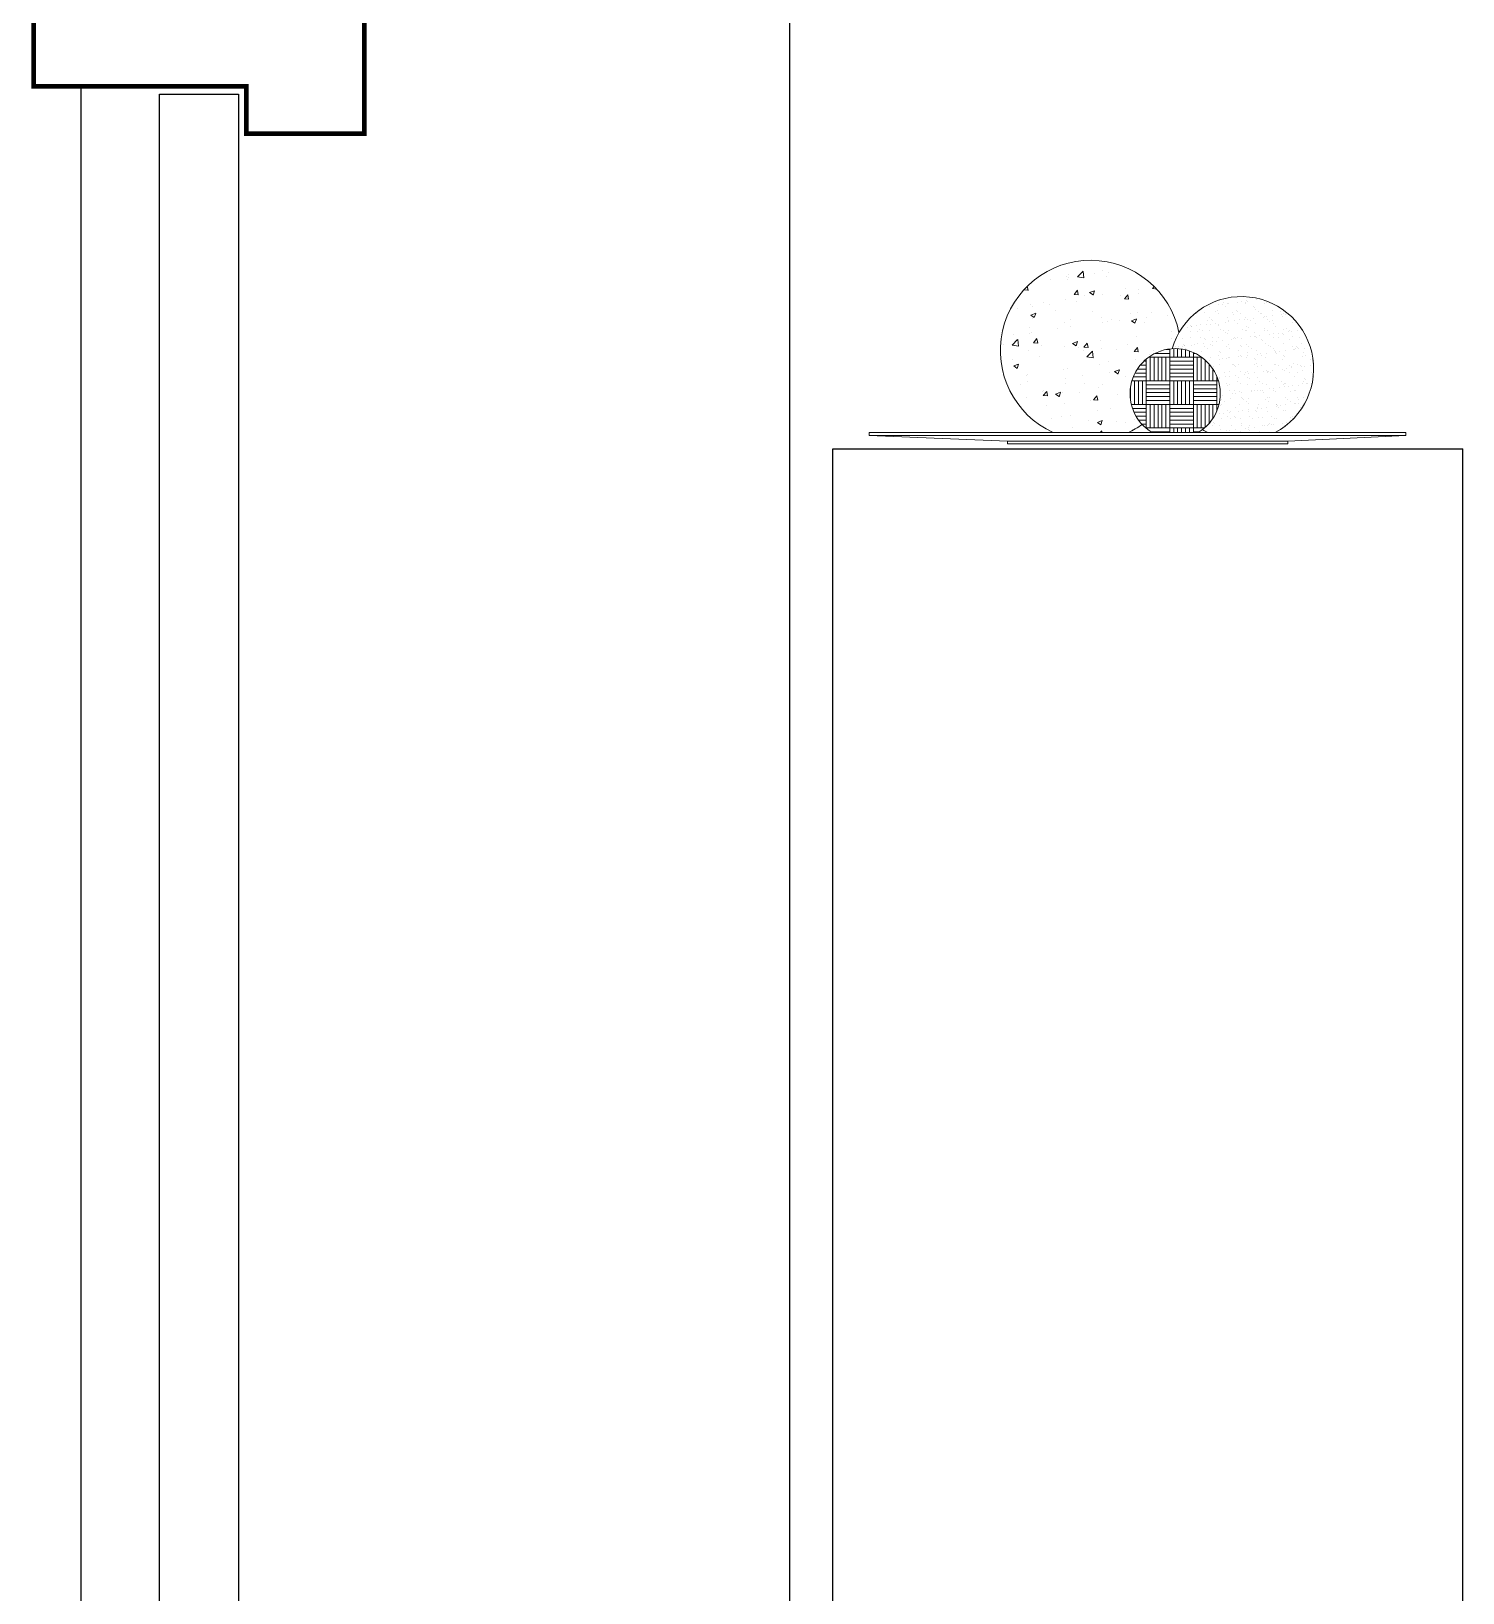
# Model space of a CAD drawing. Header units: inches. Extents: x 0.9 to 45.9, y 0.4 to 30.4.
# Drawn here: x 24.353 to 25.262, y 3.676 to 4.667 of the extents above; entities that cross this region are included whole.
import ezdxf

# ---------------------------------------------------------------- set-up
doc = ezdxf.new("R2010")
doc.units = ezdxf.units.IN
doc.header["$MEASUREMENT"] = 0
for name, color, linetype in [('MADERA', 29, 'Continuous'), ('MUEBLES', 8, 'Continuous'), ('MUROS', 9, 'Continuous')]:
    doc.layers.add(name, color=color, linetype=linetype)

# ---------------------------------------------------------------- blocks, each defined once
blk = doc.blocks.new('DUDJDDFG')
at = {"color": 34}
for p, q in [((1869.27337, 921.40012, -0.00467), (1869.27337, 923.52512, -0.00467)), ((1869.27337, 923.52512, -0.00467), (1869.32337, 923.52512, -0.00467)), ((1869.32337, 923.52512, -0.00467), (1869.32337, 921.40012, -0.00467)), ((1869.27337, 922.48701, -0.00467), (1869.26704, 922.48701, -0.00467)), ((1869.26704, 922.48701, -0.00467), (1869.26704, 922.41323, -0.00467)), ((1869.27337, 922.48701, -0.00467), (1869.27337, 922.41323, -0.00467)), ((1869.32337, 922.48701, -0.00467), (1869.32969, 922.48701, -0.00467)), ((1869.32337, 922.48701, -0.00467), (1869.32337, 922.41323, -0.00467)), ((1869.32969, 922.48701, -0.00467), (1869.32969, 922.41323, -0.00467)), ((1869.21328, 922.47911, -0.00467), (1869.21328, 922.42113, -0.00467)), ((1869.25123, 922.47379, -0.00467), (1869.21328, 922.47911, -0.00467)), ((1869.25123, 922.47379, -0.00467), (1869.25123, 922.42645, -0.00467)), ((1869.3455, 922.47379, -0.00467), (1869.38345, 922.47911, -0.00467)), ((1869.3455, 922.47379, -0.00467), (1869.3455, 922.42645, -0.00467)), ((1869.38345, 922.47911, -0.00467), (1869.38345, 922.42113, -0.00467)), ((1869.21106, 922.4619, -0.00467), (1869.21106, 922.43834, -0.00467)), ((1869.21328, 922.4619, -0.00467), (1869.21106, 922.4619, -0.00467)), ((1869.26248, 922.43974, -0.00467), (1869.26248, 922.4605, -0.00467)), ((1869.33425, 922.43974, -0.00467), (1869.33425, 922.4605, -0.00467)), ((1869.38345, 922.4619, -0.00467), (1869.38568, 922.4619, -0.00467)), ((1869.38568, 922.4619, -0.00467), (1869.38568, 922.43834, -0.00467)), ((1869.26248, 922.45908, -0.00467), (1869.25123, 922.45908, -0.00467)), ((1869.33425, 922.45908, -0.00467), (1869.3455, 922.45908, -0.00467)), ((1869.26248, 922.44116, -0.00467), (1869.25123, 922.44116, -0.00467)), ((1869.33425, 922.44116, -0.00467), (1869.3455, 922.44116, -0.00467)), ((1869.21328, 922.43834, -0.00467), (1869.21106, 922.43834, -0.00467)), ((1869.38345, 922.43834, -0.00467), (1869.38568, 922.43834, -0.00467)), ((1869.25123, 922.42645, -0.00467), (1869.21328, 922.42113, -0.00467)), ((1869.3455, 922.42645, -0.00467), (1869.38345, 922.42113, -0.00467)), ((1869.27337, 922.41323, -0.00467), (1869.26704, 922.41323, -0.00467)), ((1869.32337, 922.41323, -0.00467), (1869.32969, 922.41323, -0.00467))]:
    blk.add_line(p, q, dxfattribs=at)
for centre, start, end in [((1869.26286, 922.46472, -0.00467), 264.85268, 9.81939), ((1869.33387, 922.46472, -0.00467), 170.18061, 275.14732), ((1869.26286, 922.43552, -0.00467), 350.18061, 95.14732), ((1869.33387, 922.43552, -0.00467), 84.85268, 189.81939)]:
    blk.add_arc(centre, 0.00424, start, end, dxfattribs=at)

msp = doc.modelspace()

# ---------------------------------------------------------------- linework, layer by layer
at = {"color": 34}
for p, q in [((24.86232, 2.55237, -0.074), (24.86232, 4.40237, -0.074)), ((24.86232, 4.40237, -0.074), (25.26232, 4.40237, -0.074)), ((25.26232, 2.55237, -0.074), (25.26232, 4.40237, -0.074))]:
    msp.add_line(p, q, dxfattribs=at)
at = {"layer": 'MADERA', "lineweight": -2, "const_width": 0.003, "elevation": -0.07868}
msp.add_lwpolyline([(24.53489, 4.70237), (24.56489, 4.70237), (24.56489, 4.60237), (24.48989, 4.60237), (24.48989, 4.63237), (24.35489, 4.63237), (24.35489, 4.70237), (24.53489, 4.70237)], dxfattribs=at)
at = {"layer": 'MUEBLES', "lineweight": 0}
for p, q in [((25.01075, 4.51186, -0.074), (25.01075, 4.51186, -0.074)), ((25.01175, 4.51136, -0.074), (25.01175, 4.51136, -0.074)), ((25.01223, 4.51297, -0.074), (25.01223, 4.51297, -0.074)), ((25.0178, 4.51142, -0.074), (25.02127, 4.51503, -0.074)), ((25.0178, 4.51142, -0.074), (25.02176, 4.51081, -0.074)), ((25.02178, 4.51074, -0.074), (25.02129, 4.51496, -0.074)), ((25.0286, 4.51358, -0.074), (25.0286, 4.51358, -0.074)), ((25.03386, 4.5152, -0.074), (25.03386, 4.5152, -0.074)), ((25.03598, 4.51197, -0.074), (25.03598, 4.51197, -0.074)), ((25.03733, 4.51413, -0.074), (25.03733, 4.51413, -0.074)), ((25.05973, 4.51096, -0.074), (25.05973, 4.51096, -0.074)), ((24.98364, 4.50314, -0.074), (24.9843, 4.50393, -0.074)), ((24.98364, 4.50314, -0.074), (24.9863, 4.50291, -0.074)), ((24.98632, 4.50283, -0.074), (24.98583, 4.50549, -0.074)), ((25.00061, 4.5099, -0.074), (25.00061, 4.5099, -0.074)), ((25.01139, 4.50968, -0.074), (25.01139, 4.50968, -0.074)), ((25.01554, 4.50035, -0.074), (25.01769, 4.50291, -0.074)), ((25.01554, 4.50035, -0.074), (25.0182, 4.50012, -0.074)), ((25.01822, 4.50004, -0.074), (25.01771, 4.50283, -0.074)), ((25.02541, 4.50149, -0.074), (25.02852, 4.50268, -0.074)), ((25.02541, 4.50149, -0.074), (25.02762, 4.49999, -0.074)), ((25.02764, 4.49992, -0.074), (25.02854, 4.50261, -0.074)), ((25.03332, 4.50039, -0.074), (25.03332, 4.50039, -0.074)), ((25.04745, 4.49756, -0.074), (25.04959, 4.50011, -0.074)), ((25.04799, 4.50436, -0.074), (25.04799, 4.50436, -0.074)), ((25.05613, 4.5012, -0.074), (25.05613, 4.5012, -0.074)), ((25.05616, 4.50352, -0.074), (25.05616, 4.50352, -0.074)), ((25.06528, 4.50406, -0.074), (25.06644, 4.50527, -0.074)), ((25.06528, 4.50406, -0.074), (25.06803, 4.50363, -0.074)), ((24.97982, 4.49124, -0.074), (24.97982, 4.49124, -0.074)), ((24.98775, 4.49421, -0.074), (24.98775, 4.49421, -0.074)), ((24.98891, 4.49235, -0.074), (24.98891, 4.49235, -0.074)), ((24.9961, 4.49546, -0.074), (24.9961, 4.49546, -0.074)), ((25.00005, 4.49382, -0.074), (25.00005, 4.49382, -0.074)), ((25.00357, 4.49024, -0.074), (25.00357, 4.49024, -0.074)), ((25.01021, 4.49705, -0.074), (25.01021, 4.49705, -0.074)), ((25.0169, 4.49604, -0.074), (25.0169, 4.49604, -0.074)), ((25.02205, 4.49991, -0.074), (25.02205, 4.49991, -0.074)), ((25.04499, 4.49973, -0.074), (25.04499, 4.49973, -0.074)), ((25.04745, 4.49756, -0.074), (25.05011, 4.49733, -0.074)), ((25.05013, 4.49725, -0.074), (25.04961, 4.50004, -0.074)), ((25.10139, 4.4929, -0.074), (25.10139, 4.4929, -0.074)), ((25.10743, 4.49369, -0.074), (25.10743, 4.49369, -0.074)), ((25.10777, 4.4962, -0.074), (25.10777, 4.4962, -0.074)), ((25.10974, 4.494, -0.074), (25.10974, 4.494, -0.074)), ((25.11021, 4.49509, -0.074), (25.11021, 4.49509, -0.074)), ((25.11164, 4.49266, -0.074), (25.11164, 4.49266, -0.074)), ((25.11277, 4.49448, -0.074), (25.11277, 4.49448, -0.074)), ((25.11336, 4.49447, -0.074), (25.11336, 4.49447, -0.074)), ((25.11879, 4.49031, -0.074), (25.11879, 4.49031, -0.074)), ((25.1194, 4.49527, -0.074), (25.1194, 4.49527, -0.074)), ((25.12172, 4.49557, -0.074), (25.12172, 4.49557, -0.074)), ((25.12407, 4.49512, -0.074), (25.12407, 4.49512, -0.074)), ((25.12415, 4.49443, -0.074), (25.12415, 4.49443, -0.074)), ((25.12501, 4.49656, -0.074), (25.12501, 4.49656, -0.074)), ((25.12533, 4.49605, -0.074), (25.12533, 4.49605, -0.074)), ((25.12944, 4.4925, -0.074), (25.12944, 4.4925, -0.074)), ((25.13026, 4.49175, -0.074), (25.13026, 4.49175, -0.074)), ((25.13043, 4.49046, -0.074), (25.13043, 4.49046, -0.074)), ((25.13138, 4.49684, -0.074), (25.13138, 4.49684, -0.074)), ((25.13369, 4.49715, -0.074), (25.13369, 4.49715, -0.074)), ((25.13617, 4.49486, -0.074), (25.13617, 4.49486, -0.074)), ((25.13792, 4.49515, -0.074), (25.13792, 4.49515, -0.074)), ((25.14181, 4.49041, -0.074), (25.14181, 4.49041, -0.074)), ((24.98803, 4.48714, -0.074), (24.99114, 4.48833, -0.074)), ((24.98803, 4.48714, -0.074), (24.99024, 4.48565, -0.074)), ((24.9892, 4.48527, -0.074), (24.9892, 4.48527, -0.074)), ((24.99026, 4.48557, -0.074), (24.99116, 4.48826, -0.074)), ((25.00967, 4.48225, -0.074), (25.00967, 4.48225, -0.074)), ((25.01295, 4.48426, -0.074), (25.01295, 4.48426, -0.074)), ((25.02732, 4.48924, -0.074), (25.02732, 4.48924, -0.074)), ((25.03278, 4.48558, -0.074), (25.03278, 4.48558, -0.074)), ((25.03329, 4.48219, -0.074), (25.03329, 4.48219, -0.074)), ((25.0367, 4.48326, -0.074), (25.0367, 4.48326, -0.074)), ((25.03904, 4.48434, -0.074), (25.03904, 4.48434, -0.074)), ((25.04442, 4.48366, -0.074), (25.04442, 4.48366, -0.074)), ((25.05106, 4.48823, -0.074), (25.05106, 4.48823, -0.074)), ((25.05196, 4.48358, -0.074), (25.05507, 4.48477, -0.074)), ((25.05196, 4.48358, -0.074), (25.05417, 4.48208, -0.074)), ((25.05419, 4.48201, -0.074), (25.05509, 4.4847, -0.074)), ((25.05562, 4.48871, -0.074), (25.05562, 4.48871, -0.074)), ((25.06044, 4.48226, -0.074), (25.06044, 4.48226, -0.074)), ((25.06127, 4.48587, -0.074), (25.06127, 4.48587, -0.074)), ((25.06498, 4.48879, -0.074), (25.06498, 4.48879, -0.074)), ((25.07481, 4.48723, -0.074), (25.07481, 4.48723, -0.074)), ((25.08932, 4.48079, -0.074), (25.08932, 4.48079, -0.074)), ((25.08939, 4.48533, -0.074), (25.08939, 4.48533, -0.074)), ((25.0932, 4.48823, -0.074), (25.0932, 4.48823, -0.074)), ((25.09351, 4.48034, -0.074), (25.09351, 4.48034, -0.074)), ((25.09539, 4.48993, -0.074), (25.09539, 4.48993, -0.074)), ((25.09567, 4.48136, -0.074), (25.09567, 4.48136, -0.074)), ((25.09827, 4.48875, -0.074), (25.09827, 4.48875, -0.074)), ((25.09956, 4.48114, -0.074), (25.09956, 4.48114, -0.074)), ((25.09995, 4.48393, -0.074), (25.09995, 4.48393, -0.074)), ((25.10141, 4.48576, -0.074), (25.10141, 4.48576, -0.074)), ((25.10187, 4.48144, -0.074), (25.10187, 4.48144, -0.074)), ((25.1027, 4.4847, -0.074), (25.1027, 4.4847, -0.074)), ((25.10352, 4.48394, -0.074), (25.10352, 4.48394, -0.074)), ((25.10518, 4.48945, -0.074), (25.10518, 4.48945, -0.074)), ((25.10549, 4.48192, -0.074), (25.10549, 4.48192, -0.074)), ((25.10677, 4.48988, -0.074), (25.10677, 4.48988, -0.074)), ((25.10705, 4.48826, -0.074), (25.10705, 4.48826, -0.074)), ((25.10705, 4.48131, -0.074), (25.10705, 4.48131, -0.074)), ((25.10739, 4.4804, -0.074), (25.10739, 4.4804, -0.074)), ((25.11153, 4.48271, -0.074), (25.11153, 4.48271, -0.074)), ((25.11305, 4.48591, -0.074), (25.11305, 4.48591, -0.074)), ((25.11381, 4.48396, -0.074), (25.11381, 4.48396, -0.074)), ((25.11384, 4.48302, -0.074), (25.11384, 4.48302, -0.074)), ((25.11607, 4.4886, -0.074), (25.11607, 4.4886, -0.074)), ((25.11689, 4.48785, -0.074), (25.11689, 4.48785, -0.074)), ((25.11746, 4.48349, -0.074), (25.11746, 4.48349, -0.074)), ((25.11903, 4.48948, -0.074), (25.11903, 4.48948, -0.074)), ((25.11907, 4.48174, -0.074), (25.11907, 4.48174, -0.074)), ((25.12076, 4.4843, -0.074), (25.12076, 4.4843, -0.074)), ((25.12091, 4.48828, -0.074), (25.12091, 4.48828, -0.074)), ((25.1235, 4.48429, -0.074), (25.1235, 4.48429, -0.074)), ((25.12443, 4.48586, -0.074), (25.12443, 4.48586, -0.074)), ((25.12582, 4.48459, -0.074), (25.12582, 4.48459, -0.074)), ((25.12766, 4.48398, -0.074), (25.12766, 4.48398, -0.074)), ((25.12944, 4.48507, -0.074), (25.12944, 4.48507, -0.074)), ((25.13071, 4.48189, -0.074), (25.13071, 4.48189, -0.074)), ((25.13288, 4.4895, -0.074), (25.13288, 4.4895, -0.074)), ((25.13413, 4.48821, -0.074), (25.13413, 4.48821, -0.074)), ((25.13476, 4.48831, -0.074), (25.13476, 4.48831, -0.074)), ((25.13548, 4.48587, -0.074), (25.13548, 4.48587, -0.074)), ((25.13645, 4.48629, -0.074), (25.13645, 4.48629, -0.074)), ((25.13779, 4.48617, -0.074), (25.13779, 4.48617, -0.074)), ((25.13856, 4.48415, -0.074), (25.13856, 4.48415, -0.074)), ((25.13938, 4.4834, -0.074), (25.13938, 4.4834, -0.074)), ((25.14141, 4.48665, -0.074), (25.14141, 4.48665, -0.074)), ((25.14151, 4.48401, -0.074), (25.14151, 4.48401, -0.074)), ((25.14209, 4.48183, -0.074), (25.14209, 4.48183, -0.074)), ((25.14673, 4.48953, -0.074), (25.14673, 4.48953, -0.074)), ((25.14745, 4.48744, -0.074), (25.14745, 4.48744, -0.074)), ((25.14809, 4.48644, -0.074), (25.14809, 4.48644, -0.074)), ((25.14861, 4.48833, -0.074), (25.14861, 4.48833, -0.074)), ((25.14977, 4.48775, -0.074), (25.14977, 4.48775, -0.074)), ((25.15411, 4.48227, -0.074), (25.15411, 4.48227, -0.074)), ((25.15536, 4.48403, -0.074), (25.15536, 4.48403, -0.074)), ((24.97622, 4.46809, -0.074), (24.97969, 4.4717, -0.074)), ((24.97721, 4.47481, -0.074), (24.97721, 4.47481, -0.074)), ((24.9802, 4.46741, -0.074), (24.97971, 4.47163, -0.074)), ((24.98715, 4.47544, -0.074), (24.98715, 4.47544, -0.074)), ((24.9872, 4.4794, -0.074), (24.9872, 4.4794, -0.074)), ((24.98835, 4.47627, -0.074), (24.98835, 4.47627, -0.074)), ((24.98981, 4.46968, -0.074), (24.99195, 4.47224, -0.074)), ((24.99249, 4.46937, -0.074), (24.99197, 4.47216, -0.074)), ((25.00519, 4.47849, -0.074), (25.00519, 4.47849, -0.074)), ((25.01309, 4.47989, -0.074), (25.01309, 4.47989, -0.074)), ((25.01458, 4.46923, -0.074), (25.0177, 4.47042, -0.074)), ((25.03224, 4.47077, -0.074), (25.03224, 4.47077, -0.074)), ((25.05508, 4.47391, -0.074), (25.05508, 4.47391, -0.074)), ((25.07754, 4.47675, -0.074), (25.07754, 4.47675, -0.074)), ((25.07766, 4.47203, -0.074), (25.07766, 4.47203, -0.074)), ((25.08064, 4.47259, -0.074), (25.08064, 4.47259, -0.074)), ((25.08294, 4.47707, -0.074), (25.08294, 4.47707, -0.074)), ((25.08431, 4.47264, -0.074), (25.08431, 4.47264, -0.074)), ((25.08758, 4.47956, -0.074), (25.08758, 4.47956, -0.074)), ((25.08967, 4.47676, -0.074), (25.08967, 4.47676, -0.074)), ((25.08969, 4.47277, -0.074), (25.08969, 4.47277, -0.074)), ((25.0899, 4.47987, -0.074), (25.0899, 4.47987, -0.074)), ((25.09014, 4.48004, -0.074), (25.09014, 4.48004, -0.074)), ((25.09401, 4.47649, -0.074), (25.09401, 4.47649, -0.074)), ((25.09492, 4.47829, -0.074), (25.09492, 4.47829, -0.074)), ((25.09595, 4.47279, -0.074), (25.09595, 4.47279, -0.074)), ((25.09679, 4.47709, -0.074), (25.09679, 4.47709, -0.074)), ((25.09844, 4.47244, -0.074), (25.09844, 4.47244, -0.074)), ((25.09926, 4.47169, -0.074), (25.09926, 4.47169, -0.074)), ((25.10169, 4.47719, -0.074), (25.10169, 4.47719, -0.074)), ((25.10355, 4.47279, -0.074), (25.10355, 4.47279, -0.074)), ((25.10597, 4.47046, -0.074), (25.10597, 4.47046, -0.074)), ((25.10733, 4.47274, -0.074), (25.10733, 4.47274, -0.074)), ((25.10877, 4.47831, -0.074), (25.10877, 4.47831, -0.074)), ((25.10959, 4.47094, -0.074), (25.10959, 4.47094, -0.074)), ((25.11064, 4.47712, -0.074), (25.11064, 4.47712, -0.074)), ((25.11181, 4.47634, -0.074), (25.11181, 4.47634, -0.074)), ((25.11263, 4.47559, -0.074), (25.11263, 4.47559, -0.074)), ((25.11333, 4.47734, -0.074), (25.11333, 4.47734, -0.074)), ((25.11563, 4.47174, -0.074), (25.11563, 4.47174, -0.074)), ((25.1165, 4.47204, -0.074), (25.1165, 4.47204, -0.074)), ((25.1174, 4.47282, -0.074), (25.1174, 4.47282, -0.074)), ((25.11795, 4.47204, -0.074), (25.11795, 4.47204, -0.074)), ((25.11935, 4.47317, -0.074), (25.11935, 4.47317, -0.074)), ((25.12156, 4.47252, -0.074), (25.12156, 4.47252, -0.074)), ((25.12262, 4.47834, -0.074), (25.12262, 4.47834, -0.074)), ((25.1245, 4.47714, -0.074), (25.1245, 4.47714, -0.074)), ((25.12471, 4.47729, -0.074), (25.12471, 4.47729, -0.074)), ((25.12519, 4.48025, -0.074), (25.12519, 4.48025, -0.074)), ((25.12601, 4.47949, -0.074), (25.12601, 4.47949, -0.074)), ((25.1276, 4.47331, -0.074), (25.1276, 4.47331, -0.074)), ((25.12988, 4.47595, -0.074), (25.12988, 4.47595, -0.074)), ((25.12992, 4.47362, -0.074), (25.12992, 4.47362, -0.074)), ((25.13099, 4.47332, -0.074), (25.13099, 4.47332, -0.074)), ((25.13125, 4.47284, -0.074), (25.13125, 4.47284, -0.074)), ((25.13354, 4.47409, -0.074), (25.13354, 4.47409, -0.074)), ((25.1343, 4.47189, -0.074), (25.1343, 4.47189, -0.074)), ((25.13512, 4.47114, -0.074), (25.13512, 4.47114, -0.074)), ((25.13647, 4.47836, -0.074), (25.13647, 4.47836, -0.074)), ((25.13673, 4.47772, -0.074), (25.13673, 4.47772, -0.074)), ((25.13835, 4.47717, -0.074), (25.13835, 4.47717, -0.074)), ((25.13958, 4.47489, -0.074), (25.13958, 4.47489, -0.074)), ((25.14189, 4.47519, -0.074), (25.14189, 4.47519, -0.074)), ((25.14237, 4.47326, -0.074), (25.14237, 4.47326, -0.074)), ((25.14325, 4.47985, -0.074), (25.14325, 4.47985, -0.074)), ((25.1451, 4.47287, -0.074), (25.1451, 4.47287, -0.074)), ((25.14551, 4.47567, -0.074), (25.14551, 4.47567, -0.074)), ((25.14768, 4.4758, -0.074), (25.14768, 4.4758, -0.074)), ((25.14837, 4.47787, -0.074), (25.14837, 4.47787, -0.074)), ((25.1485, 4.47504, -0.074), (25.1485, 4.47504, -0.074)), ((25.15033, 4.47839, -0.074), (25.15033, 4.47839, -0.074)), ((25.15155, 4.47647, -0.074), (25.15155, 4.47647, -0.074)), ((25.1522, 4.47719, -0.074), (25.1522, 4.47719, -0.074)), ((25.15237, 4.4715, -0.074), (25.15237, 4.4715, -0.074)), ((25.15387, 4.47677, -0.074), (25.15387, 4.47677, -0.074)), ((25.15439, 4.4737, -0.074), (25.15439, 4.4737, -0.074)), ((25.15748, 4.47725, -0.074), (25.15748, 4.47725, -0.074)), ((25.15896, 4.47289, -0.074), (25.15896, 4.47289, -0.074)), ((25.15975, 4.47781, -0.074), (25.15975, 4.47781, -0.074)), ((24.97097, 4.46863, -0.074), (24.97097, 4.46863, -0.074)), ((24.97622, 4.46809, -0.074), (24.98018, 4.46747, -0.074)), ((24.98666, 4.46459, -0.074), (24.98666, 4.46459, -0.074)), ((24.98981, 4.46968, -0.074), (24.99247, 4.46945, -0.074)), ((24.99349, 4.46095, -0.074), (24.99349, 4.46095, -0.074)), ((24.99472, 4.46763, -0.074), (24.99472, 4.46763, -0.074)), ((25.00913, 4.46744, -0.074), (25.00913, 4.46744, -0.074)), ((25.01458, 4.46923, -0.074), (25.01679, 4.46774, -0.074)), ((25.01682, 4.46766, -0.074), (25.01772, 4.47035, -0.074)), ((25.01847, 4.46663, -0.074), (25.01847, 4.46663, -0.074)), ((25.02158, 4.46464, -0.074), (25.02158, 4.46464, -0.074)), ((25.02171, 4.46689, -0.074), (25.02386, 4.46945, -0.074)), ((25.02171, 4.46689, -0.074), (25.02437, 4.46666, -0.074)), ((25.0237, 4.46072, -0.074), (25.02716, 4.46434, -0.074)), ((25.0237, 4.46072, -0.074), (25.02765, 4.46011, -0.074)), ((25.02439, 4.46658, -0.074), (25.02388, 4.46937, -0.074)), ((25.02768, 4.46004, -0.074), (25.02718, 4.46427, -0.074)), ((25.03272, 4.46611, -0.074), (25.03272, 4.46611, -0.074)), ((25.04221, 4.46562, -0.074), (25.04221, 4.46562, -0.074)), ((25.04957, 4.46833, -0.074), (25.04957, 4.46833, -0.074)), ((25.05362, 4.4641, -0.074), (25.05577, 4.46665, -0.074)), ((25.05362, 4.4641, -0.074), (25.05628, 4.46387, -0.074)), ((25.0563, 4.46379, -0.074), (25.05579, 4.46658, -0.074)), ((25.06314, 4.46225, -0.074), (25.06314, 4.46225, -0.074)), ((25.06596, 4.46462, -0.074), (25.06596, 4.46462, -0.074)), ((25.06683, 4.46287, -0.074), (25.07631, 4.46287, -0.074)), ((25.07405, 4.46536, -0.074), (25.07631, 4.46536, -0.074)), ((25.07631, 4.46038, -0.074), (25.07631, 4.46572, -0.074)), ((25.07858, 4.46824, -0.074), (25.07858, 4.46824, -0.074)), ((25.0788, 4.46038, -0.074), (25.0788, 4.46591, -0.074)), ((25.07971, 4.46701, -0.074), (25.07971, 4.46701, -0.074)), ((25.08129, 4.46038, -0.074), (25.08129, 4.46588, -0.074)), ((25.08202, 4.46731, -0.074), (25.08202, 4.46731, -0.074)), ((25.08378, 4.46038, -0.074), (25.08378, 4.46563, -0.074)), ((25.08466, 4.46712, -0.074), (25.08466, 4.46712, -0.074)), ((25.08507, 4.46853, -0.074), (25.08507, 4.46853, -0.074)), ((25.08564, 4.46779, -0.074), (25.08564, 4.46779, -0.074)), ((25.08589, 4.46778, -0.074), (25.08589, 4.46778, -0.074)), ((25.08627, 4.46038, -0.074), (25.08627, 4.46516, -0.074)), ((25.08653, 4.46593, -0.074), (25.08653, 4.46593, -0.074)), ((25.08877, 4.46038, -0.074), (25.08877, 4.46445, -0.074)), ((25.08976, 4.46424, -0.074), (25.08976, 4.46424, -0.074)), ((25.08995, 4.46819, -0.074), (25.08995, 4.46819, -0.074)), ((25.09126, 4.46038, -0.074), (25.09126, 4.46349, -0.074)), ((25.09126, 4.46287, -0.074), (25.09256, 4.46287, -0.074)), ((25.09168, 4.46858, -0.074), (25.09168, 4.46858, -0.074)), ((25.094, 4.46889, -0.074), (25.094, 4.46889, -0.074)), ((25.09623, 4.46422, -0.074), (25.09623, 4.46422, -0.074)), ((25.09761, 4.46936, -0.074), (25.09761, 4.46936, -0.074)), ((25.09851, 4.46715, -0.074), (25.09851, 4.46715, -0.074)), ((25.10038, 4.46595, -0.074), (25.10038, 4.46595, -0.074)), ((25.10197, 4.46862, -0.074), (25.10197, 4.46862, -0.074)), ((25.10313, 4.46814, -0.074), (25.10313, 4.46814, -0.074)), ((25.10366, 4.47016, -0.074), (25.10366, 4.47016, -0.074)), ((25.10714, 4.46165, -0.074), (25.10714, 4.46165, -0.074)), ((25.10756, 4.46408, -0.074), (25.10756, 4.46408, -0.074)), ((25.10761, 4.46417, -0.074), (25.10761, 4.46417, -0.074)), ((25.10838, 4.46333, -0.074), (25.10838, 4.46333, -0.074)), ((25.11236, 4.46717, -0.074), (25.11236, 4.46717, -0.074)), ((25.11361, 4.46877, -0.074), (25.11361, 4.46877, -0.074)), ((25.11424, 4.46598, -0.074), (25.11424, 4.46598, -0.074)), ((25.11963, 4.4646, -0.074), (25.11963, 4.4646, -0.074)), ((25.11973, 4.46076, -0.074), (25.11973, 4.46076, -0.074)), ((25.12093, 4.46799, -0.074), (25.12093, 4.46799, -0.074)), ((25.12099, 4.46168, -0.074), (25.12099, 4.46168, -0.074)), ((25.12175, 4.46724, -0.074), (25.12175, 4.46724, -0.074)), ((25.12205, 4.46106, -0.074), (25.12205, 4.46106, -0.074)), ((25.12499, 4.46871, -0.074), (25.12499, 4.46871, -0.074)), ((25.12562, 4.46369, -0.074), (25.12562, 4.46369, -0.074)), ((25.12566, 4.46154, -0.074), (25.12566, 4.46154, -0.074)), ((25.12621, 4.4672, -0.074), (25.12621, 4.4672, -0.074)), ((25.12809, 4.466, -0.074), (25.12809, 4.466, -0.074)), ((25.13127, 4.46475, -0.074), (25.13127, 4.46475, -0.074)), ((25.13171, 4.46233, -0.074), (25.13171, 4.46233, -0.074)), ((25.13402, 4.46264, -0.074), (25.13402, 4.46264, -0.074)), ((25.13484, 4.4617, -0.074), (25.13484, 4.4617, -0.074)), ((25.13701, 4.46915, -0.074), (25.13701, 4.46915, -0.074)), ((25.13729, 4.46058, -0.074), (25.13729, 4.46058, -0.074)), ((25.13764, 4.46312, -0.074), (25.13764, 4.46312, -0.074)), ((25.13899, 4.46759, -0.074), (25.13899, 4.46759, -0.074)), ((25.14007, 4.46722, -0.074), (25.14007, 4.46722, -0.074)), ((25.14194, 4.46603, -0.074), (25.14194, 4.46603, -0.074)), ((25.14265, 4.46469, -0.074), (25.14265, 4.46469, -0.074)), ((25.14342, 4.46354, -0.074), (25.14342, 4.46354, -0.074)), ((25.14368, 4.46391, -0.074), (25.14368, 4.46391, -0.074)), ((25.14424, 4.46278, -0.074), (25.14424, 4.46278, -0.074)), ((25.146, 4.46422, -0.074), (25.146, 4.46422, -0.074)), ((25.14865, 4.4693, -0.074), (25.14865, 4.4693, -0.074)), ((25.1487, 4.46173, -0.074), (25.1487, 4.46173, -0.074)), ((25.14893, 4.46072, -0.074), (25.14893, 4.46072, -0.074)), ((25.14961, 4.46469, -0.074), (25.14961, 4.46469, -0.074)), ((25.15392, 4.46725, -0.074), (25.15392, 4.46725, -0.074)), ((25.15467, 4.46512, -0.074), (25.15467, 4.46512, -0.074)), ((25.15565, 4.46549, -0.074), (25.15565, 4.46549, -0.074)), ((25.1558, 4.46606, -0.074), (25.1558, 4.46606, -0.074)), ((25.15679, 4.46744, -0.074), (25.15679, 4.46744, -0.074)), ((25.15761, 4.46669, -0.074), (25.15761, 4.46669, -0.074)), ((25.15797, 4.46579, -0.074), (25.15797, 4.46579, -0.074)), ((25.16003, 4.46924, -0.074), (25.16003, 4.46924, -0.074)), ((25.16031, 4.46067, -0.074), (25.16031, 4.46067, -0.074)), ((25.16148, 4.46314, -0.074), (25.16148, 4.46314, -0.074)), ((25.16159, 4.46627, -0.074), (25.16159, 4.46627, -0.074)), ((25.16255, 4.46175, -0.074), (25.16255, 4.46175, -0.074)), ((24.97664, 4.45873, -0.074), (24.97664, 4.45873, -0.074)), ((24.97721, 4.45488, -0.074), (24.98032, 4.45608, -0.074)), ((24.97721, 4.45488, -0.074), (24.97942, 4.45339, -0.074)), ((24.97944, 4.45331, -0.074), (24.98034, 4.456, -0.074)), ((25.00859, 4.45263, -0.074), (25.00859, 4.45263, -0.074)), ((25.01126, 4.45335, -0.074), (25.01126, 4.45335, -0.074)), ((25.0317, 4.45597, -0.074), (25.0317, 4.45597, -0.074)), ((25.0372, 4.4578, -0.074), (25.0372, 4.4578, -0.074)), ((25.03787, 4.45078, -0.074), (25.03787, 4.45078, -0.074)), ((25.04113, 4.45132, -0.074), (25.04425, 4.45251, -0.074)), ((25.04113, 4.45132, -0.074), (25.04335, 4.44983, -0.074)), ((25.04337, 4.44975, -0.074), (25.04427, 4.45244, -0.074)), ((25.05453, 4.4591, -0.074), (25.05453, 4.4591, -0.074)), ((25.0557, 4.4529, -0.074), (25.06136, 4.4529, -0.074)), ((25.05751, 4.4554, -0.074), (25.06136, 4.4554, -0.074)), ((25.05981, 4.45789, -0.074), (25.06136, 4.45789, -0.074)), ((25.06136, 4.44543, -0.074), (25.06136, 4.45928, -0.074)), ((25.06276, 4.46038, -0.074), (25.07631, 4.46038, -0.074)), ((25.06385, 4.44543, -0.074), (25.06385, 4.46038, -0.074)), ((25.06635, 4.44543, -0.074), (25.06635, 4.46038, -0.074)), ((25.06884, 4.44543, -0.074), (25.06884, 4.46038, -0.074)), ((25.07133, 4.44543, -0.074), (25.07133, 4.46038, -0.074)), ((25.07382, 4.44543, -0.074), (25.07382, 4.46038, -0.074)), ((25.07631, 4.44543, -0.074), (25.07631, 4.46038, -0.074)), ((25.07631, 4.46038, -0.074), (25.09126, 4.46038, -0.074)), ((25.07631, 4.45789, -0.074), (25.09126, 4.45789, -0.074)), ((25.07631, 4.4554, -0.074), (25.09126, 4.4554, -0.074)), ((25.07631, 4.4529, -0.074), (25.09126, 4.4529, -0.074)), ((25.09126, 4.44543, -0.074), (25.09126, 4.46038, -0.074)), ((25.09126, 4.46038, -0.074), (25.09663, 4.46038, -0.074)), ((25.09375, 4.44543, -0.074), (25.09375, 4.46038, -0.074)), ((25.09624, 4.44543, -0.074), (25.09624, 4.46038, -0.074)), ((25.09873, 4.44543, -0.074), (25.09873, 4.45868, -0.074)), ((25.10122, 4.44543, -0.074), (25.10122, 4.45618, -0.074)), ((25.10172, 4.45839, -0.074), (25.10172, 4.45839, -0.074)), ((25.1021, 4.45601, -0.074), (25.1021, 4.45601, -0.074)), ((25.10225, 4.46005, -0.074), (25.10225, 4.46005, -0.074)), ((25.10371, 4.44543, -0.074), (25.10371, 4.45289, -0.074)), ((25.10398, 4.45482, -0.074), (25.10398, 4.45482, -0.074)), ((25.10776, 4.45918, -0.074), (25.10776, 4.45918, -0.074)), ((25.10789, 4.45559, -0.074), (25.10789, 4.45559, -0.074)), ((25.11007, 4.45949, -0.074), (25.11007, 4.45949, -0.074)), ((25.11225, 4.45978, -0.074), (25.11225, 4.45978, -0.074)), ((25.11369, 4.45996, -0.074), (25.11369, 4.45996, -0.074)), ((25.11389, 4.4602, -0.074), (25.11389, 4.4602, -0.074)), ((25.11417, 4.45163, -0.074), (25.11417, 4.45163, -0.074)), ((25.11595, 4.45604, -0.074), (25.11595, 4.45604, -0.074)), ((25.11668, 4.45573, -0.074), (25.11668, 4.45573, -0.074)), ((25.1175, 4.45498, -0.074), (25.1175, 4.45498, -0.074)), ((25.11783, 4.45484, -0.074), (25.11783, 4.45484, -0.074)), ((25.11991, 4.45603, -0.074), (25.11991, 4.45603, -0.074)), ((25.12137, 4.45143, -0.074), (25.12137, 4.45143, -0.074)), ((25.12458, 4.45054, -0.074), (25.12458, 4.45054, -0.074)), ((25.12527, 4.46014, -0.074), (25.12527, 4.46014, -0.074)), ((25.12555, 4.45157, -0.074), (25.12555, 4.45157, -0.074)), ((25.12977, 4.45056, -0.074), (25.12977, 4.45056, -0.074)), ((25.12981, 4.45606, -0.074), (25.12981, 4.45606, -0.074)), ((25.13005, 4.45963, -0.074), (25.13005, 4.45963, -0.074)), ((25.13087, 4.45888, -0.074), (25.13087, 4.45888, -0.074)), ((25.13155, 4.45618, -0.074), (25.13155, 4.45618, -0.074)), ((25.13168, 4.45487, -0.074), (25.13168, 4.45487, -0.074)), ((25.13474, 4.45533, -0.074), (25.13474, 4.45533, -0.074)), ((25.13581, 4.45136, -0.074), (25.13581, 4.45136, -0.074)), ((25.13757, 4.452, -0.074), (25.13757, 4.452, -0.074)), ((25.13812, 4.45166, -0.074), (25.13812, 4.45166, -0.074)), ((25.13844, 4.45056, -0.074), (25.13844, 4.45056, -0.074)), ((25.13917, 4.45128, -0.074), (25.13917, 4.45128, -0.074)), ((25.14174, 4.45214, -0.074), (25.14174, 4.45214, -0.074)), ((25.14293, 4.45612, -0.074), (25.14293, 4.45612, -0.074)), ((25.14366, 4.45609, -0.074), (25.14366, 4.45609, -0.074)), ((25.14554, 4.45489, -0.074), (25.14554, 4.45489, -0.074)), ((25.14778, 4.45293, -0.074), (25.14778, 4.45293, -0.074)), ((25.14811, 4.45924, -0.074), (25.14811, 4.45924, -0.074)), ((25.14921, 4.45215, -0.074), (25.14921, 4.45215, -0.074)), ((25.1501, 4.45324, -0.074), (25.1501, 4.45324, -0.074)), ((25.15229, 4.45059, -0.074), (25.15229, 4.45059, -0.074)), ((25.15254, 4.45518, -0.074), (25.15254, 4.45518, -0.074)), ((25.15336, 4.45443, -0.074), (25.15336, 4.45443, -0.074)), ((25.15371, 4.45371, -0.074), (25.15371, 4.45371, -0.074)), ((25.15495, 4.45655, -0.074), (25.15495, 4.45655, -0.074)), ((25.15723, 4.45088, -0.074), (25.15723, 4.45088, -0.074)), ((25.15751, 4.45611, -0.074), (25.15751, 4.45611, -0.074)), ((25.15939, 4.45492, -0.074), (25.15939, 4.45492, -0.074)), ((25.15976, 4.45451, -0.074), (25.15976, 4.45451, -0.074)), ((25.16059, 4.4521, -0.074), (25.16059, 4.4521, -0.074)), ((25.16207, 4.45481, -0.074), (25.16207, 4.45481, -0.074)), ((25.16569, 4.45529, -0.074), (25.16569, 4.45529, -0.074)), ((25.16591, 4.45909, -0.074), (25.16591, 4.45909, -0.074)), ((25.16614, 4.45061, -0.074), (25.16614, 4.45061, -0.074)), ((25.16659, 4.4567, -0.074), (25.16659, 4.4567, -0.074)), ((25.16673, 4.45833, -0.074), (25.16673, 4.45833, -0.074)), ((24.98179, 4.4434, -0.074), (24.98179, 4.4434, -0.074)), ((24.98531, 4.44889, -0.074), (24.98531, 4.44889, -0.074)), ((24.98606, 4.4449, -0.074), (24.98606, 4.4449, -0.074)), ((24.98612, 4.44978, -0.074), (24.98612, 4.44978, -0.074)), ((25.0098, 4.44389, -0.074), (25.0098, 4.44389, -0.074)), ((25.00988, 4.4471, -0.074), (25.00988, 4.4471, -0.074)), ((25.02102, 4.44857, -0.074), (25.02102, 4.44857, -0.074)), ((25.02192, 4.44358, -0.074), (25.02192, 4.44358, -0.074)), ((25.03115, 4.44116, -0.074), (25.03115, 4.44116, -0.074)), ((25.03355, 4.44289, -0.074), (25.03355, 4.44289, -0.074)), ((25.04786, 4.44803, -0.074), (25.04786, 4.44803, -0.074)), ((25.0514, 4.43289, -0.074), (25.0514, 4.44168, -0.074)), ((25.05224, 4.44543, -0.074), (25.06136, 4.44543, -0.074)), ((25.05311, 4.44792, -0.074), (25.06136, 4.44792, -0.074)), ((25.05389, 4.43048, -0.074), (25.05389, 4.44543, -0.074)), ((25.05425, 4.45041, -0.074), (25.06136, 4.45041, -0.074)), ((25.05638, 4.43048, -0.074), (25.05638, 4.44543, -0.074)), ((25.05887, 4.43048, -0.074), (25.05887, 4.44543, -0.074)), ((25.06136, 4.43048, -0.074), (25.06136, 4.44543, -0.074)), ((25.06136, 4.44543, -0.074), (25.07631, 4.44543, -0.074)), ((25.06136, 4.44294, -0.074), (25.07631, 4.44294, -0.074)), ((25.07631, 4.45041, -0.074), (25.09126, 4.45041, -0.074)), ((25.07631, 4.44792, -0.074), (25.09126, 4.44792, -0.074)), ((25.07631, 4.43048, -0.074), (25.07631, 4.44543, -0.074)), ((25.07631, 4.44543, -0.074), (25.09126, 4.44543, -0.074)), ((25.0788, 4.43048, -0.074), (25.0788, 4.44543, -0.074)), ((25.08129, 4.43048, -0.074), (25.08129, 4.44543, -0.074)), ((25.08378, 4.43048, -0.074), (25.08378, 4.44543, -0.074)), ((25.08627, 4.43048, -0.074), (25.08627, 4.44543, -0.074)), ((25.08877, 4.43048, -0.074), (25.08877, 4.44543, -0.074)), ((25.09126, 4.43048, -0.074), (25.09126, 4.44543, -0.074)), ((25.09126, 4.44543, -0.074), (25.1062, 4.44543, -0.074)), ((25.09126, 4.44294, -0.074), (25.1062, 4.44294, -0.074)), ((25.1062, 4.44543, -0.074), (25.1062, 4.44813, -0.074)), ((25.1062, 4.44792, -0.074), (25.10629, 4.44792, -0.074)), ((25.1062, 4.43048, -0.074), (25.1062, 4.44543, -0.074)), ((25.1062, 4.44543, -0.074), (25.10715, 4.44543, -0.074)), ((25.10799, 4.44753, -0.074), (25.10799, 4.44753, -0.074)), ((25.10817, 4.44702, -0.074), (25.10817, 4.44702, -0.074)), ((25.11073, 4.45051, -0.074), (25.11073, 4.45051, -0.074)), ((25.11186, 4.4482, -0.074), (25.11186, 4.4482, -0.074)), ((25.11242, 4.44347, -0.074), (25.11242, 4.44347, -0.074)), ((25.11324, 4.44272, -0.074), (25.11324, 4.44272, -0.074)), ((25.11418, 4.44851, -0.074), (25.11418, 4.44851, -0.074)), ((25.11445, 4.44306, -0.074), (25.11445, 4.44306, -0.074)), ((25.11779, 4.44899, -0.074), (25.11779, 4.44899, -0.074)), ((25.11955, 4.4449, -0.074), (25.11955, 4.4449, -0.074)), ((25.12019, 4.44746, -0.074), (25.12019, 4.44746, -0.074)), ((25.12142, 4.4437, -0.074), (25.12142, 4.4437, -0.074)), ((25.12383, 4.44978, -0.074), (25.12383, 4.44978, -0.074)), ((25.12579, 4.44737, -0.074), (25.12579, 4.44737, -0.074)), ((25.12583, 4.443, -0.074), (25.12583, 4.443, -0.074)), ((25.12615, 4.45009, -0.074), (25.12615, 4.45009, -0.074)), ((25.12661, 4.44662, -0.074), (25.12661, 4.44662, -0.074)), ((25.13048, 4.44308, -0.074), (25.13048, 4.44308, -0.074)), ((25.13183, 4.4476, -0.074), (25.13183, 4.4476, -0.074)), ((25.1334, 4.44492, -0.074), (25.1334, 4.44492, -0.074)), ((25.13528, 4.44373, -0.074), (25.13528, 4.44373, -0.074)), ((25.13785, 4.44343, -0.074), (25.13785, 4.44343, -0.074)), ((25.13999, 4.45053, -0.074), (25.13999, 4.45053, -0.074)), ((25.14222, 4.44068, -0.074), (25.14222, 4.44068, -0.074)), ((25.14321, 4.44755, -0.074), (25.14321, 4.44755, -0.074)), ((25.14386, 4.44698, -0.074), (25.14386, 4.44698, -0.074)), ((25.14584, 4.44116, -0.074), (25.14584, 4.44116, -0.074)), ((25.14725, 4.44495, -0.074), (25.14725, 4.44495, -0.074)), ((25.14828, 4.44292, -0.074), (25.14828, 4.44292, -0.074)), ((25.1491, 4.44217, -0.074), (25.1491, 4.44217, -0.074)), ((25.14913, 4.44375, -0.074), (25.14913, 4.44375, -0.074)), ((25.14949, 4.44358, -0.074), (25.14949, 4.44358, -0.074)), ((25.15188, 4.44196, -0.074), (25.15188, 4.44196, -0.074)), ((25.1542, 4.44226, -0.074), (25.1542, 4.44226, -0.074)), ((25.15523, 4.44798, -0.074), (25.15523, 4.44798, -0.074)), ((25.15781, 4.44274, -0.074), (25.15781, 4.44274, -0.074)), ((25.16087, 4.44353, -0.074), (25.16087, 4.44353, -0.074)), ((25.16111, 4.44497, -0.074), (25.16111, 4.44497, -0.074)), ((25.16166, 4.44683, -0.074), (25.16166, 4.44683, -0.074)), ((25.16248, 4.44608, -0.074), (25.16248, 4.44608, -0.074)), ((25.16298, 4.44378, -0.074), (25.16298, 4.44378, -0.074)), ((25.16386, 4.44353, -0.074), (25.16386, 4.44353, -0.074)), ((25.16617, 4.44384, -0.074), (25.16617, 4.44384, -0.074)), ((25.16635, 4.44253, -0.074), (25.16635, 4.44253, -0.074)), ((25.16687, 4.44813, -0.074), (25.16687, 4.44813, -0.074)), ((24.98558, 4.43497, -0.074), (24.98558, 4.43497, -0.074)), ((24.99544, 4.43892, -0.074), (24.99544, 4.43892, -0.074)), ((24.99597, 4.43913, -0.074), (24.99597, 4.43913, -0.074)), ((24.99598, 4.43622, -0.074), (24.99813, 4.43878, -0.074)), ((24.99598, 4.43622, -0.074), (24.99864, 4.43599, -0.074)), ((24.99866, 4.43591, -0.074), (24.99815, 4.4387, -0.074)), ((25.00376, 4.43697, -0.074), (25.00687, 4.43817, -0.074)), ((25.00376, 4.43697, -0.074), (25.00597, 4.43548, -0.074)), ((25.00599, 4.4354, -0.074), (25.00689, 4.43809, -0.074)), ((25.00805, 4.43782, -0.074), (25.00805, 4.43782, -0.074)), ((25.00932, 4.43102, -0.074), (25.00932, 4.43102, -0.074)), ((25.01918, 4.43792, -0.074), (25.01918, 4.43792, -0.074)), ((25.02616, 4.43324, -0.074), (25.02616, 4.43324, -0.074)), ((25.02789, 4.43343, -0.074), (25.03003, 4.43599, -0.074)), ((25.02789, 4.43343, -0.074), (25.03055, 4.4332, -0.074)), ((25.03057, 4.43312, -0.074), (25.03005, 4.43591, -0.074)), ((25.04293, 4.43692, -0.074), (25.04293, 4.43692, -0.074)), ((25.06136, 4.44045, -0.074), (25.07631, 4.44045, -0.074)), ((25.06136, 4.43796, -0.074), (25.07631, 4.43796, -0.074)), ((25.06136, 4.43547, -0.074), (25.07631, 4.43547, -0.074)), ((25.06136, 4.43298, -0.074), (25.07631, 4.43298, -0.074)), ((25.09126, 4.44045, -0.074), (25.1062, 4.44045, -0.074)), ((25.09126, 4.43796, -0.074), (25.1062, 4.43796, -0.074)), ((25.09126, 4.43547, -0.074), (25.1062, 4.43547, -0.074)), ((25.09126, 4.43298, -0.074), (25.1062, 4.43298, -0.074)), ((25.10817, 4.43121, -0.074), (25.10817, 4.43121, -0.074)), ((25.10845, 4.43845, -0.074), (25.10845, 4.43845, -0.074)), ((25.10929, 4.43373, -0.074), (25.10929, 4.43373, -0.074)), ((25.10992, 4.43643, -0.074), (25.10992, 4.43643, -0.074)), ((25.11116, 4.43254, -0.074), (25.11116, 4.43254, -0.074)), ((25.11432, 4.43937, -0.074), (25.11432, 4.43937, -0.074)), ((25.11473, 4.43448, -0.074), (25.11473, 4.43448, -0.074)), ((25.11596, 4.43723, -0.074), (25.11596, 4.43723, -0.074)), ((25.11711, 4.43917, -0.074), (25.11711, 4.43917, -0.074)), ((25.11828, 4.43753, -0.074), (25.11828, 4.43753, -0.074)), ((25.12047, 4.43888, -0.074), (25.12047, 4.43888, -0.074)), ((25.12154, 4.43511, -0.074), (25.12154, 4.43511, -0.074)), ((25.12189, 4.43801, -0.074), (25.12189, 4.43801, -0.074)), ((25.12236, 4.43436, -0.074), (25.12236, 4.43436, -0.074)), ((25.12314, 4.43376, -0.074), (25.12314, 4.43376, -0.074)), ((25.12502, 4.43256, -0.074), (25.12502, 4.43256, -0.074)), ((25.12611, 4.43443, -0.074), (25.12611, 4.43443, -0.074)), ((25.12623, 4.43082, -0.074), (25.12623, 4.43082, -0.074)), ((25.12794, 4.4388, -0.074), (25.12794, 4.4388, -0.074)), ((25.12818, 4.4394, -0.074), (25.12818, 4.4394, -0.074)), ((25.13025, 4.43911, -0.074), (25.13025, 4.43911, -0.074)), ((25.13211, 4.43903, -0.074), (25.13211, 4.43903, -0.074)), ((25.13387, 4.43958, -0.074), (25.13387, 4.43958, -0.074)), ((25.13491, 4.43902, -0.074), (25.13491, 4.43902, -0.074)), ((25.13573, 4.43827, -0.074), (25.13573, 4.43827, -0.074)), ((25.13699, 4.43378, -0.074), (25.13699, 4.43378, -0.074)), ((25.13813, 4.43486, -0.074), (25.13813, 4.43486, -0.074)), ((25.13887, 4.43259, -0.074), (25.13887, 4.43259, -0.074)), ((25.1396, 4.43472, -0.074), (25.1396, 4.43472, -0.074)), ((25.13991, 4.44038, -0.074), (25.13991, 4.44038, -0.074)), ((25.14203, 4.43942, -0.074), (25.14203, 4.43942, -0.074)), ((25.14349, 4.43898, -0.074), (25.14349, 4.43898, -0.074)), ((25.14977, 4.43501, -0.074), (25.14977, 4.43501, -0.074)), ((25.15085, 4.43381, -0.074), (25.15085, 4.43381, -0.074)), ((25.15272, 4.43261, -0.074), (25.15272, 4.43261, -0.074)), ((25.15297, 4.43863, -0.074), (25.15297, 4.43863, -0.074)), ((25.15551, 4.43941, -0.074), (25.15551, 4.43941, -0.074)), ((25.15579, 4.43084, -0.074), (25.15579, 4.43084, -0.074)), ((25.15588, 4.43945, -0.074), (25.15588, 4.43945, -0.074)), ((25.15598, 4.43098, -0.074), (25.15598, 4.43098, -0.074)), ((25.1574, 4.43457, -0.074), (25.1574, 4.43457, -0.074)), ((25.15822, 4.43382, -0.074), (25.15822, 4.43382, -0.074)), ((25.1583, 4.43128, -0.074), (25.1583, 4.43128, -0.074)), ((25.16115, 4.43496, -0.074), (25.16115, 4.43496, -0.074)), ((25.16192, 4.43176, -0.074), (25.16192, 4.43176, -0.074)), ((24.99818, 4.42955, -0.074), (24.99818, 4.42955, -0.074)), ((25.00095, 4.42128, -0.074), (25.00095, 4.42128, -0.074)), ((25.00751, 4.42301, -0.074), (25.00751, 4.42301, -0.074)), ((25.01296, 4.42356, -0.074), (25.01296, 4.42356, -0.074)), ((25.03061, 4.42635, -0.074), (25.03061, 4.42635, -0.074)), ((25.0389, 4.42801, -0.074), (25.0389, 4.42801, -0.074)), ((25.05188, 4.43048, -0.074), (25.06136, 4.43048, -0.074)), ((25.05261, 4.42799, -0.074), (25.06136, 4.42799, -0.074)), ((25.0536, 4.4255, -0.074), (25.06136, 4.4255, -0.074)), ((25.05369, 4.42086, -0.074), (25.05369, 4.42086, -0.074)), ((25.05487, 4.42301, -0.074), (25.06136, 4.42301, -0.074)), ((25.06136, 4.41554, -0.074), (25.06136, 4.43048, -0.074)), ((25.06136, 4.43048, -0.074), (25.07631, 4.43048, -0.074)), ((25.06385, 4.41554, -0.074), (25.06385, 4.43048, -0.074)), ((25.06635, 4.41554, -0.074), (25.06635, 4.43048, -0.074)), ((25.06884, 4.41554, -0.074), (25.06884, 4.43048, -0.074)), ((25.07133, 4.41554, -0.074), (25.07133, 4.43048, -0.074)), ((25.07382, 4.41554, -0.074), (25.07382, 4.43048, -0.074)), ((25.07631, 4.41554, -0.074), (25.07631, 4.43048, -0.074)), ((25.07631, 4.43048, -0.074), (25.09126, 4.43048, -0.074)), ((25.07631, 4.42799, -0.074), (25.09126, 4.42799, -0.074)), ((25.07631, 4.4255, -0.074), (25.09126, 4.4255, -0.074)), ((25.07631, 4.42301, -0.074), (25.09126, 4.42301, -0.074)), ((25.09126, 4.41554, -0.074), (25.09126, 4.43048, -0.074)), ((25.09126, 4.43048, -0.074), (25.1062, 4.43048, -0.074)), ((25.09375, 4.41554, -0.074), (25.09375, 4.43048, -0.074)), ((25.09624, 4.41554, -0.074), (25.09624, 4.43048, -0.074)), ((25.09873, 4.41589, -0.074), (25.09873, 4.43048, -0.074)), ((25.10122, 4.4184, -0.074), (25.10122, 4.43048, -0.074)), ((25.10371, 4.42168, -0.074), (25.10371, 4.43048, -0.074)), ((25.1062, 4.42644, -0.074), (25.1062, 4.43048, -0.074)), ((25.1062, 4.43048, -0.074), (25.10752, 4.43048, -0.074)), ((25.1062, 4.42799, -0.074), (25.10679, 4.42799, -0.074)), ((25.10809, 4.42467, -0.074), (25.10809, 4.42467, -0.074)), ((25.10873, 4.42988, -0.074), (25.10873, 4.42988, -0.074)), ((25.10899, 4.43046, -0.074), (25.10899, 4.43046, -0.074)), ((25.10901, 4.42131, -0.074), (25.10901, 4.42131, -0.074)), ((25.1104, 4.42498, -0.074), (25.1104, 4.42498, -0.074)), ((25.11286, 4.42691, -0.074), (25.11286, 4.42691, -0.074)), ((25.11288, 4.42259, -0.074), (25.11288, 4.42259, -0.074)), ((25.11402, 4.42545, -0.074), (25.11402, 4.42545, -0.074)), ((25.11476, 4.4214, -0.074), (25.11476, 4.4214, -0.074)), ((25.11501, 4.42591, -0.074), (25.11501, 4.42591, -0.074)), ((25.11728, 4.42286, -0.074), (25.11728, 4.42286, -0.074)), ((25.11792, 4.42823, -0.074), (25.11792, 4.42823, -0.074)), ((25.1181, 4.4221, -0.074), (25.1181, 4.4221, -0.074)), ((25.12006, 4.42625, -0.074), (25.12006, 4.42625, -0.074)), ((25.12075, 4.43031, -0.074), (25.12075, 4.43031, -0.074)), ((25.12103, 4.42174, -0.074), (25.12103, 4.42174, -0.074)), ((25.12238, 4.42655, -0.074), (25.12238, 4.42655, -0.074)), ((25.12599, 4.42703, -0.074), (25.12599, 4.42703, -0.074)), ((25.12639, 4.42586, -0.074), (25.12639, 4.42586, -0.074)), ((25.12673, 4.42262, -0.074), (25.12673, 4.42262, -0.074)), ((25.12861, 4.42142, -0.074), (25.12861, 4.42142, -0.074)), ((25.13066, 4.42676, -0.074), (25.13066, 4.42676, -0.074)), ((25.13148, 4.42601, -0.074), (25.13148, 4.42601, -0.074)), ((25.13177, 4.42826, -0.074), (25.13177, 4.42826, -0.074)), ((25.13204, 4.42783, -0.074), (25.13204, 4.42783, -0.074)), ((25.13239, 4.43046, -0.074), (25.13239, 4.43046, -0.074)), ((25.13267, 4.42189, -0.074), (25.13267, 4.42189, -0.074)), ((25.13435, 4.42813, -0.074), (25.13435, 4.42813, -0.074)), ((25.13535, 4.42246, -0.074), (25.13535, 4.42246, -0.074)), ((25.13797, 4.42861, -0.074), (25.13797, 4.42861, -0.074)), ((25.13841, 4.42629, -0.074), (25.13841, 4.42629, -0.074)), ((25.14058, 4.42264, -0.074), (25.14058, 4.42264, -0.074)), ((25.14246, 4.42145, -0.074), (25.14246, 4.42145, -0.074)), ((25.14377, 4.43041, -0.074), (25.14377, 4.43041, -0.074)), ((25.14401, 4.4294, -0.074), (25.14401, 4.4294, -0.074)), ((25.14403, 4.43066, -0.074), (25.14403, 4.43066, -0.074)), ((25.14405, 4.42184, -0.074), (25.14405, 4.42184, -0.074)), ((25.14485, 4.42991, -0.074), (25.14485, 4.42991, -0.074)), ((25.14562, 4.42829, -0.074), (25.14562, 4.42829, -0.074)), ((25.14633, 4.42971, -0.074), (25.14633, 4.42971, -0.074)), ((25.14872, 4.42637, -0.074), (25.14872, 4.42637, -0.074)), ((25.14994, 4.43018, -0.074), (25.14994, 4.43018, -0.074)), ((25.15005, 4.42644, -0.074), (25.15005, 4.42644, -0.074)), ((25.15315, 4.42231, -0.074), (25.15315, 4.42231, -0.074)), ((25.15397, 4.42156, -0.074), (25.15397, 4.42156, -0.074)), ((25.15444, 4.42267, -0.074), (25.15444, 4.42267, -0.074)), ((25.15947, 4.42831, -0.074), (25.15947, 4.42831, -0.074)), ((24.88544, 4.4126, -0.074), (24.88544, 4.41082, -0.074)), ((24.88544, 4.4126, -0.074), (25.22616, 4.4126, -0.074)), ((25.01446, 4.41569, -0.074), (25.01446, 4.41569, -0.074)), ((25.0247, 4.42028, -0.074), (25.0247, 4.42028, -0.074)), ((25.03031, 4.41906, -0.074), (25.03343, 4.42026, -0.074)), ((25.03031, 4.41906, -0.074), (25.03252, 4.41757, -0.074)), ((25.03206, 4.4126, -0.074), (25.03306, 4.41364, -0.074)), ((25.03254, 4.41749, -0.074), (25.03345, 4.42018, -0.074)), ((25.03319, 4.4126, -0.074), (25.03308, 4.41357, -0.074)), ((25.04256, 4.41939, -0.074), (25.04256, 4.41939, -0.074)), ((25.04845, 4.41928, -0.074), (25.04845, 4.41928, -0.074)), ((25.05291, 4.41467, -0.074), (25.05291, 4.41467, -0.074)), ((25.05648, 4.42052, -0.074), (25.06136, 4.42052, -0.074)), ((25.0585, 4.41803, -0.074), (25.06136, 4.41803, -0.074)), ((25.06107, 4.41554, -0.074), (25.06136, 4.41554, -0.074)), ((25.06136, 4.41529, -0.074), (25.06136, 4.41554, -0.074)), ((25.06136, 4.41554, -0.074), (25.07631, 4.41554, -0.074)), ((25.06445, 4.41305, -0.074), (25.07631, 4.41305, -0.074)), ((25.07631, 4.42052, -0.074), (25.09126, 4.42052, -0.074)), ((25.07631, 4.41803, -0.074), (25.09126, 4.41803, -0.074)), ((25.07631, 4.4126, -0.074), (25.07631, 4.41554, -0.074)), ((25.07631, 4.41554, -0.074), (25.09126, 4.41554, -0.074)), ((25.0788, 4.4126, -0.074), (25.0788, 4.41554, -0.074)), ((25.08129, 4.4126, -0.074), (25.08129, 4.41554, -0.074)), ((25.08378, 4.4126, -0.074), (25.08378, 4.41554, -0.074)), ((25.08627, 4.4126, -0.074), (25.08627, 4.41554, -0.074)), ((25.08877, 4.4126, -0.074), (25.08877, 4.41554, -0.074)), ((25.09126, 4.4126, -0.074), (25.09126, 4.41554, -0.074)), ((25.09126, 4.41554, -0.074), (25.09833, 4.41554, -0.074)), ((25.09126, 4.41305, -0.074), (25.09495, 4.41305, -0.074)), ((25.10365, 4.41719, -0.074), (25.10365, 4.41719, -0.074)), ((25.10391, 4.41895, -0.074), (25.10391, 4.41895, -0.074)), ((25.10473, 4.4182, -0.074), (25.10473, 4.4182, -0.074)), ((25.10615, 4.4129, -0.074), (25.10615, 4.4129, -0.074)), ((25.10766, 4.41707, -0.074), (25.10766, 4.41707, -0.074)), ((25.1086, 4.41465, -0.074), (25.1086, 4.41465, -0.074)), ((25.10929, 4.41274, -0.074), (25.10929, 4.41274, -0.074)), ((25.11219, 4.4137, -0.074), (25.11219, 4.4137, -0.074)), ((25.11451, 4.414, -0.074), (25.11451, 4.414, -0.074)), ((25.11529, 4.41734, -0.074), (25.11529, 4.41734, -0.074)), ((25.11812, 4.41448, -0.074), (25.11812, 4.41448, -0.074)), ((25.12131, 4.41317, -0.074), (25.12131, 4.41317, -0.074)), ((25.12151, 4.4171, -0.074), (25.12151, 4.4171, -0.074)), ((25.12197, 4.41856, -0.074), (25.12197, 4.41856, -0.074)), ((25.12416, 4.41527, -0.074), (25.12416, 4.41527, -0.074)), ((25.1264, 4.4145, -0.074), (25.1264, 4.4145, -0.074)), ((25.12648, 4.41558, -0.074), (25.12648, 4.41558, -0.074)), ((25.12667, 4.41729, -0.074), (25.12667, 4.41729, -0.074)), ((25.12722, 4.41375, -0.074), (25.12722, 4.41375, -0.074)), ((25.1301, 4.41605, -0.074), (25.1301, 4.41605, -0.074)), ((25.13295, 4.41332, -0.074), (25.13295, 4.41332, -0.074)), ((25.13536, 4.41712, -0.074), (25.13536, 4.41712, -0.074)), ((25.13614, 4.41685, -0.074), (25.13614, 4.41685, -0.074)), ((25.13845, 4.41715, -0.074), (25.13845, 4.41715, -0.074)), ((25.13869, 4.41772, -0.074), (25.13869, 4.41772, -0.074)), ((25.13977, 4.41841, -0.074), (25.13977, 4.41841, -0.074)), ((25.14059, 4.41765, -0.074), (25.14059, 4.41765, -0.074)), ((25.14207, 4.41763, -0.074), (25.14207, 4.41763, -0.074)), ((25.14433, 4.41326, -0.074), (25.14433, 4.41326, -0.074)), ((25.14446, 4.41411, -0.074), (25.14446, 4.41411, -0.074)), ((25.14811, 4.41842, -0.074), (25.14811, 4.41842, -0.074)), ((25.14921, 4.41715, -0.074), (25.14921, 4.41715, -0.074)), ((25.15033, 4.41787, -0.074), (25.15033, 4.41787, -0.074)), ((25.15043, 4.41873, -0.074), (25.15043, 4.41873, -0.074)), ((25.22616, 4.4126, -0.074), (25.22616, 4.41082, -0.074)), ((24.88544, 4.41082, -0.074), (25.22616, 4.41082, -0.074)), ((24.97335, 4.40726, -0.074), (24.88544, 4.41082, -0.074)), ((24.97335, 4.40726, -0.074), (24.97335, 4.40548, -0.074)), ((24.97335, 4.40726, -0.074), (25.15128, 4.40726, -0.074)), ((24.97335, 4.40548, -0.074), (25.15128, 4.40548, -0.074)), ((25.15128, 4.40726, -0.074), (25.22616, 4.41082, -0.074)), ((25.15128, 4.40726, -0.074), (25.15128, 4.40548, -0.074))]:
    msp.add_line(p, q, dxfattribs=at)
for centre, radius, start, end in [((25.02602, 4.4647, -0.074), 0.05727, 11.50903, 245.45339), ((25.12177, 4.45312, -0.074), 0.04582, 297.81763, 163.8639), ((25.0797, 4.43729, -0.074), 0.02864, 300.45055, 239.54945), ((25.02602, 4.4647, -0.074), 0.05727, 294.54661, 304.89408), ((25.12177, 4.45312, -0.074), 0.04582, 237.3889, 242.18237)]:
    msp.add_arc(centre, radius, start, end, dxfattribs=at)
at = {"layer": 'MUROS'}
for p, q in [((24.83489, 5.20237, -0.074), (24.83489, 2.50237, -0.074)), ((24.38489, 4.63237, -0.074), (24.38489, 3.57995, -0.074))]:
    msp.add_line(p, q, dxfattribs=at)

# ---------------------------------------------------------------- block references
msp.add_blockref('DUDJDDFG', (-1844.83847, -918.89775, -0.074))

doc.saveas('drawing.dxf')
